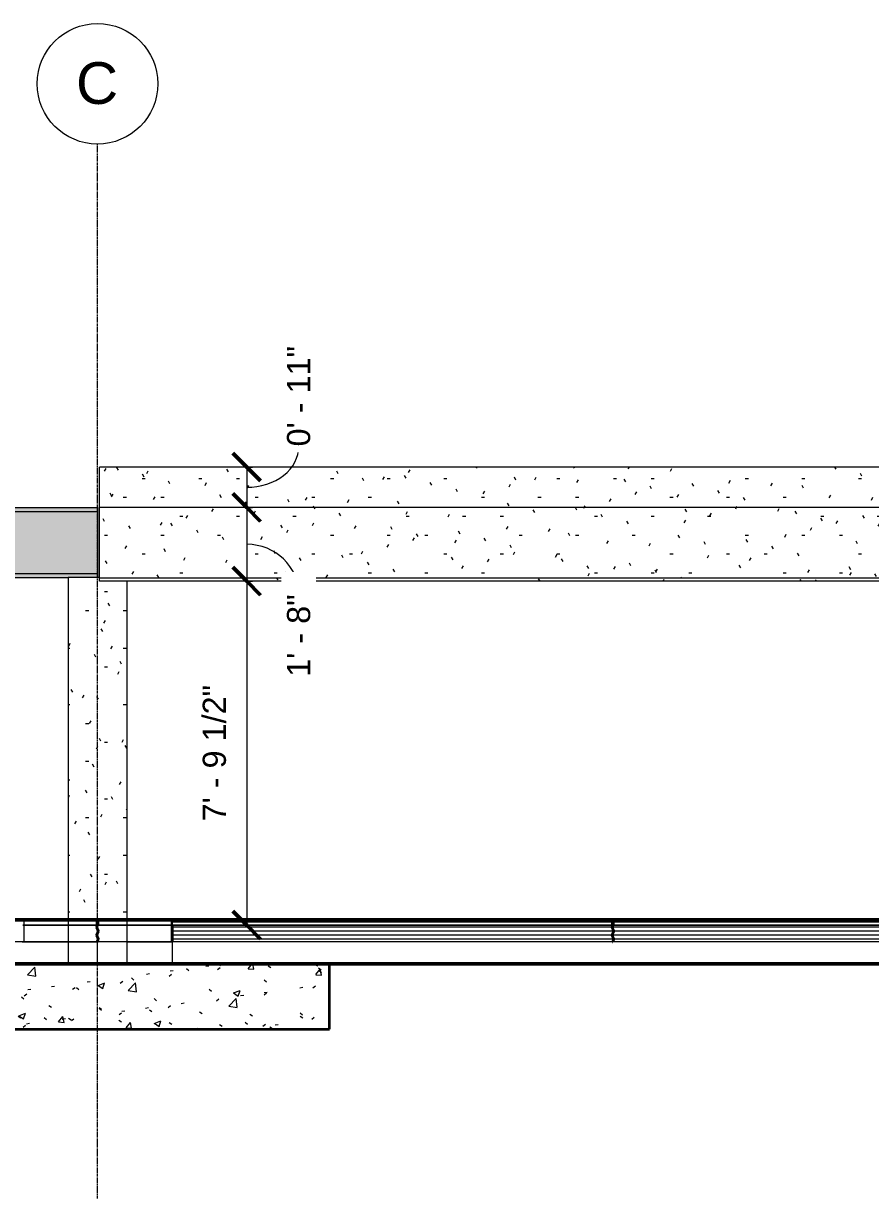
# Model space of a CAD drawing. Header units: inches. Extents: x -12094 to -4267, y -204 to 12515.
# Drawn here: x -11279.3 to -11049.2, y -203.8 to 115.5 of the extents above; entities that cross this region are included whole.
import ezdxf

# ---------------------------------------------------------------- set-up
doc = ezdxf.new("R2010")
doc.units = ezdxf.units.IN
doc.header["$MEASUREMENT"] = 0
doc.linetypes.add('Línea de rejilla', pattern=[0.875, 0.5, -0.125, 0.125, -0.125])
for name, color, linetype, lineweight in [('A-ANNO-DIMS', 211, 'Continuous', 9), ('A-ANNO-DIMS-64', 211, 'Continuous', 9), ('A-FLOR', 192, 'Continuous', 18), ('A-FLOR-MCUT', 51, 'Continuous', 18), ('A-GENM', 13, 'Continuous', 18), ('S-BEAM', 12, 'Continuous', 18), ('S-COLS', 52, 'Continuous', 18), ('S-FNDN', 32, 'Continuous', 18), ('S-GRID', 1, 'Continuous', 9), ('S-GRID-IDEN', 1, 'Continuous', 9)]:
    doc.layers.add(name, color=color, linetype=linetype, lineweight=lineweight)
doc.styles.add('Arial', font='arial.ttf', dxfattribs={"height": 11.338583})
doc.styles.add('Arial_3', font='arial.ttf', dxfattribs={"height": 6.299213})
doc.dimstyles.new('Diagonal_-_Arial_2_5_mm', dxfattribs={"dimscale": 12, "dimtxt": 6.426831, "dimasz": 0.629921, "dimexe": 0.503937, "dimexo": 0.314961, "dimgap": 0.314961, "dimtad": 1, "dimdec": 4, "dimrnd": 0.0625, "dimzin": 1, "dimdsep": 46, "dimlunit": 4, "dimtxsty": 'Arial_3', "dimblk1": 'OBLIQUE', "dimblk2": 'OBLIQUE', "dimsah": 1, "dimcen": 0.09, "dimazin": 0, "dimtfac": 1, "dimtdec": 4, "dimtix": 1, "dimtmove": 1, "dimatfit": 3, "dimfxl": 1, "dimtvp": 1, "dimtfill": 1, "dimfrac": 2, "dimtolj": 1, "dimtzin": 0, "dimarcsym": 2})
doc.dimstyles.new('Diagonal_-_Arial_2_5_mm_1', dxfattribs={"dimscale": 12, "dimtxt": 6.426831, "dimasz": 0.629921, "dimexe": 0.503937, "dimexo": 0.314961, "dimgap": 0.314961, "dimtad": 1, "dimdec": 4, "dimrnd": 0.0625, "dimzin": 1, "dimdsep": 46, "dimlunit": 4, "dimtxsty": 'Arial_3', "dimblk1": 'OBLIQUE', "dimblk2": 'OBLIQUE', "dimsah": 1, "dimcen": 0.09, "dimazin": 0, "dimtfac": 1, "dimtdec": 4, "dimtix": 1, "dimtmove": 0, "dimatfit": 3, "dimfxl": 1, "dimtvp": 1, "dimtfill": 1, "dimfrac": 2, "dimtolj": 1, "dimtzin": 0, "dimarcsym": 2})
pattern_1 = [(0, (-10868.2, 17.48), (20.48, 5.12), [0.845, -14.515, 0.845, -14.515, -81.92]), (0, (-10868.2, 17.48), (20.48, 5.12), [-30.72, 0.845, -29.875, 0.845, -14.515, -35.84]), (0, (-10868.2, 17.48), (20.48, 5.12), [-76.8, 0.845, -9.395, 0.845, -24.755]), (120, (-10860.52, 20.04), (-14.67405, 15.1762), [0.845, -14.515, 0.845, -14.515, -81.92]), (120, (-10860.52, 20.04), (-14.67405, 15.1762), [-30.72, 0.845, -29.875, 0.845, -14.515, -35.84]), (120, (-10860.52, 20.04), (-14.67405, 15.1762), [-76.8, 0.845, -9.395, 0.845, -24.755]), (240, (-10857.96, 30.28), (-5.80595, -20.2962), [0.845, -14.515, 0.845, -14.515, -81.92]), (240, (-10857.96, 30.28), (-5.80595, -20.2962), [-30.72, 0.845, -29.875, 0.845, -14.515, -35.84]), (240, (-10857.96, 30.28), (-5.80595, -20.2962), [-76.8, 0.845, -9.395, 0.845, -24.755])]

# ---------------------------------------------------------------- blocks, each defined once
blk = doc.blocks.new('Concrete-Rectangular-Column - ONE-199442-SECTION 01')
at = {"layer": 'S-COLS'}
h = blk.add_hatch(dxfattribs=at)
h.set_pattern_fill('FP_1', color=256, style=0, pattern_type=2)
h.set_pattern_definition(pattern_1)
h.paths.add_polyline_path([(-11267.19, -128), (-11251.19, -128), (-11251.19, -36), (-11258.68, -36), (-11258.68, -34.99), (-11267.19, -34.99), (-11267.19, -114.27)], flags=0)
for p, q in [((-11267.19, -34.99), (-11267.19, -128)), ((-11258.68, -34.99), (-11267.19, -34.99)), ((-11251.19, -36), (-11251.19, -128)), ((-11267.19, -128), (-11267.19, -134)), ((-11251.19, -128), (-11251.19, -134)), ((-11267.19, -134), (-11267.19, -140)), ((-11251.19, -134), (-11251.19, -140)), ((-11251.19, -140), (-11267.19, -140))]:
    blk.add_line(p, q, dxfattribs=at)
blk = doc.blocks.new('Zapata-Rectangular - 10_5x10_5x1_5-154979-SECTION 01')
at = {"layer": 'S-FNDN'}
h = blk.add_hatch(dxfattribs=at)
h.set_pattern_fill('FP_2', color=256, style=0, pattern_type=2)
h.set_pattern_definition([(50, (-10868.2, 17.48), (18.36206, -1.60683), [1.92, -21.12]), (355, (-10868.2, 17.48), (-3.55226, 19.2559), [1.536, -16.896]), (100.451, (-10866.669, 17.346), (14.8102, 17.6493), [1.632, -17.949]), (46.184, (-10868.2, 22.6), (27.3212, -4.2376), [2.88, -31.68]), (96.636, (-10865.923, 22.247), (23.9275, 24.9372), [2.448, -26.924]), (351.184, (-10868.2, 22.6), (23.9276, 24.9374), [2.304, -25.344]), (21, (-10865.64, 21.32), (15.2808, -10.30746), [1.92, -21.12]), (326, (-10865.64, 21.32), (6.22856, 18.5637), [1.536, -16.896]), (71.451, (-10864.366, 20.461), (21.50985, 8.2563), [1.632, -17.949]), (37.5, (-10868.2, 17.48), (0.311095, 8.52254), [0.845, -15.846, 0.845, -16.307, -16.96]), (37.5, (-10868.2, 17.48), (0.311095, 8.52254), [-33.843, 0.845, -16.115]), (7.5, (-10868.2, 17.48), (6.73464, 10.09743), [0.845, -8.934, 0.845, -15.462, -6.464]), (7.5, (-10868.2, 17.48), (6.73464, 10.09743), [-26.086, 0.845, -5.619]), (327.5, (-10873.908, 17.48), (13.66611, -0.57719), [0.845, -5.555, 0.845, -19.123, -26.496]), (327.5, (-10873.908, 17.48), (13.66611, -0.57719), [-26.368, 0.845, -25.651]), (317.5, (-10876.468, 17.48), (14.92985, 2.56286), [0.845, -7.475, 0.845, -12.416, -18.816]), (317.5, (-10876.468, 17.48), (14.92985, 2.56286), [-21.581, 0.845, -17.971])])
h.paths.add_polyline_path([(-11214.23, -157.72), (-11196.2, -157.72), (-11196.2, -140), (-11322.18, -140), (-11322.18, -157.72), (-11232.61, -157.72)], flags=0)
at = {"layer": 'S-FNDN', "lineweight": 35}
for p, q in [((-11196.2, -140), (-11322.18, -140)), ((-11322.18, -140), (-11322.18, -157.72)), ((-11196.2, -157.72), (-11196.2, -140)), ((-11322.18, -157.72), (-11196.2, -157.72))]:
    blk.add_line(p, q, dxfattribs=at)
blk = doc.blocks.new('W-Ala ancha - W460X177-219962-SECTION 01')
at = {"layer": 'S-BEAM'}
for points in [[(-11535.19, -17.06), (-11259.2, -17.06), (-11259.2, -16), (-11535.19, -16)], [(-11259.2, -17.94), (-11259.2, -17.06), (-11535.19, -17.06), (-11535.19, -17.94), (-11361.24, -17.94)], [(-11508.24, -33.08), (-11259.2, -33.08), (-11259.2, -17.94), (-11535.19, -17.94), (-11535.19, -33.08)], [(-11535.19, -33.96), (-11259.2, -33.96), (-11259.2, -33.08), (-11535.19, -33.08), (-11535.19, -33.93)], [(-11361.24, -35.02), (-11259.2, -34.99), (-11259.2, -33.96), (-11535.19, -33.96), (-11535.19, -35.02), (-11508.24, -35.02)]]:
    blk.add_hatch(color=256, dxfattribs=at).paths.add_polyline_path(points, flags=0)
for p, q in [((-11535.19, -16), (-11259.2, -16)), ((-11535.19, -17.06), (-11259.2, -17.06)), ((-11259.2, -16), (-11259.2, -17.06)), ((-11259.2, -17.06), (-11259.2, -17.94)), ((-11259.2, -17.94), (-11259.2, -33.08)), ((-11535.19, -33.96), (-11259.2, -33.96)), ((-11535.19, -35.02), (-11267.19, -35.02)), ((-11259.2, -33.08), (-11259.2, -33.96)), ((-11259.2, -33.96), (-11259.2, -34.99))]:
    blk.add_line(p, q, dxfattribs=at)
blk = doc.blocks.new('Inverted Tee Beam - 24IT32-217907-SECTION 01')
at = {"layer": 'S-BEAM'}
h = blk.add_hatch(dxfattribs=at)
h.set_pattern_fill('FP_1', color=256, style=0, pattern_type=2)
h.set_pattern_definition(pattern_1)
h.paths.add_polyline_path([(-11067.22, -16), (-10848.17, -16), (-10848.17, -5), (-11258.68, -5), (-11258.68, -16), (-11214.23, -16)], flags=0)
h = blk.add_hatch(dxfattribs=at)
h.set_pattern_fill('FP_1', color=256, style=0, pattern_type=2)
h.set_pattern_definition(pattern_1)
h.paths.add_polyline_path([(-10920.21, -35.21), (-10848.17, -35.21), (-10848.17, -16), (-11258.68, -16), (-11258.68, -35.21), (-11067.22, -35.21)], flags=0)
h = blk.add_hatch(dxfattribs=at)
h.set_pattern_fill('FP_6', color=256, style=0, pattern_type=2)
h.set_pattern_definition([(0, (-10868.2, 4.937), (20.48, 3.62), [0.845, -14.515, 0.845, -14.515, -81.92]), (0, (-10868.2, 4.937), (20.48, 3.62), [-30.72, 0.845, -29.875, 0.845, -14.515, -35.84]), (0, (-10868.2, 4.937), (20.48, 3.62), [-76.8, 0.845, -9.395, 0.845, -24.755]), (129.232, (-10860.52, 6.748), (-14.67376, 10.73134), [0.668, -11.475, 0.668, -11.475, -64.763]), (129.232, (-10860.52, 6.748), (-14.67376, 10.73134), [-24.286, 0.668, -23.618, 0.668, -11.475, -28.334]), (129.232, (-10860.52, 6.748), (-14.67376, 10.73134), [-60.716, 0.668, -7.428, 0.668, -19.571]), (230.768, (-10857.96, 13.988), (-5.806627, -14.351475), [0.668, -11.475, 0.668, -11.475, -64.763]), (230.768, (-10857.96, 13.988), (-5.806627, -14.351475), [-24.286, 0.668, -23.618, 0.668, -11.475, -28.334]), (230.768, (-10857.96, 13.988), (-5.806627, -14.351475), [-60.716, 0.668, -7.428, 0.668, -19.571])])
h.paths.add_polyline_path([(-10848.17, -36), (-10848.17, -35.21), (-11258.68, -35.21), (-11258.68, -36), (-10920.21, -36)], flags=0)
for p, q in [((-11258.68, -16), (-11258.68, -5)), ((-10848.17, -5), (-11258.68, -5)), ((-10848.17, -5), (-10848.17, -16)), ((-11258.68, -35.21), (-11258.68, -16)), ((-10848.17, -16), (-11258.68, -16)), ((-10848.17, -16), (-10848.17, -35.21)), ((-11258.68, -36), (-11258.68, -35.21)), ((-10848.17, -35.21), (-11258.68, -35.21)), ((-10848.17, -36), (-11258.68, -36)), ((-10848.17, -35.21), (-10848.17, -36))]:
    blk.add_line(p, q, dxfattribs=at)
blk = doc.blocks.new('Rejilla - Extremo inicial de rejilla - Círculo-11506-SECTION 01')
at = {"layer": 'S-GRID-IDEN'}
blk.add_circle((-11847.19, 99.15), 16.38, dxfattribs=at)
blk = doc.blocks.new('DIMBLOCK7-SECTION 01')
at = {"layer": 'A-ANNO-DIMS-64', "lineweight": 50}
for p, q in [((-11218.65, -5), (-11222.43, -1.22)), ((-11218.65, -5), (-11214.87, -8.78)), ((-11218.65, -16), (-11222.43, -12.22)), ((-11218.65, -16), (-11214.87, -19.78))]:
    blk.add_line(p, q, dxfattribs=at)
at = {"layer": 'A-ANNO-DIMS-64'}
for p, q in [((-11217.09, -5), (-11224.7, -5)), ((-11218.65, -5), (-11218.65, -16)), ((-11218.65, -5), (-11217.09, -5)), ((-11217.09, -16), (-11224.7, -16)), ((-11218.65, -16), (-11217.09, -16))]:
    blk.add_line(p, q, dxfattribs=at)
blk.add_ellipse((-11218.65, 0.6), major_axis=(-14.17, 0), ratio=0.783561, start_param=1.570796, end_param=3.141593, dxfattribs=at)
at = {"layer": 'A-ANNO-DIMS-64', "color": 0, "insert": (-11207.72, 0.6), "char_height": 6.299, "width": 32.7472, "attachment_point": 1, "rotation": 90, "line_spacing_factor": 0.941778, "style": 'Arial_3', "bg_fill": 3, "box_fill_scale": 1.25, "bg_fill_color": 256, "bg_fill_true_color": 13158600, "bg_fill_transparency": 0}
blk.add_mtext('0\' - 11"', dxfattribs=at)
blk = doc.blocks.new('_Oblique')
at = {"color": 0, "linetype": 'ByBlock', "lineweight": -2}
blk.add_line((-0.5, -0.5), (0.5, 0.5), dxfattribs=at)
blk = doc.blocks.new('DIMBLOCK8-SECTION 01')
at = {"layer": 'A-ANNO-DIMS-64', "lineweight": 50}
for p, q in [((-11218.65, -16), (-11222.43, -12.22)), ((-11218.65, -16), (-11214.87, -19.78)), ((-11218.65, -36), (-11222.43, -32.22)), ((-11218.65, -36), (-11214.87, -39.78))]:
    blk.add_line(p, q, dxfattribs=at)
at = {"layer": 'A-ANNO-DIMS-64'}
for p, q in [((-11217.09, -16), (-11224.7, -16)), ((-11218.65, -16), (-11218.65, -36)), ((-11218.65, -16), (-11217.09, -16)), ((-11217.09, -36), (-11224.7, -36)), ((-11218.65, -36), (-11217.09, -36))]:
    blk.add_line(p, q, dxfattribs=at)
blk.add_ellipse((-11218.65, -39.56), major_axis=(14.17, 0), ratio=0.95705, start_param=0, end_param=1.570796, dxfattribs=at)
at = {"layer": 'A-ANNO-DIMS-64', "color": 0, "insert": (-11207.72, -62), "char_height": 6.299, "width": 26.9334, "attachment_point": 1, "rotation": 90, "line_spacing_factor": 0.941778, "style": 'Arial_3', "bg_fill": 3, "box_fill_scale": 1.25, "bg_fill_color": 256, "bg_fill_true_color": 13158600, "bg_fill_transparency": 0}
blk.add_mtext('1\' - 8"', dxfattribs=at)
blk = doc.blocks.new('DIMBLOCK9-SECTION 01')
at = {"layer": 'A-ANNO-DIMS-64', "lineweight": 50}
for p, q in [((-11218.65, -36), (-11222.43, -32.22)), ((-11218.65, -36), (-11214.87, -39.78)), ((-11218.65, -129.5), (-11222.43, -125.72)), ((-11218.65, -129.5), (-11214.87, -133.28))]:
    blk.add_line(p, q, dxfattribs=at)
at = {"layer": 'A-ANNO-DIMS-64'}
for p, q in [((-11217.09, -36), (-11224.7, -36)), ((-11218.65, -36), (-11218.65, -129.5)), ((-11218.65, -36), (-11217.09, -36)), ((-11217.09, -129.5), (-11224.7, -129.5)), ((-11218.65, -129.5), (-11217.09, -129.5))]:
    blk.add_line(p, q, dxfattribs=at)
at = {"layer": 'A-ANNO-DIMS-64', "color": 0, "insert": (-11230.61, -101.29), "char_height": 6.2992, "width": 44.4934, "attachment_point": 1, "rotation": 90, "line_spacing_factor": 0.941778, "style": 'Arial_3', "bg_fill": 3, "box_fill_scale": 1.25, "bg_fill_color": 256, "bg_fill_true_color": 13158600, "bg_fill_transparency": 0}
blk.add_mtext('7\' - 9 1/2"', dxfattribs=at)

msp = doc.modelspace()

# ---------------------------------------------------------------- hatches: boundary and pattern name
at = {"layer": 'A-GENM', "transparency": 33554432}
for points in [[(-11259.1894, -129.5), (-11259.07804, -129.5), (-11259.07804, -128), (-11259.1894, -128), (-11259.1894, -129.04045)], [(-11259.1894, -134), (-11259.07804, -133.99932), (-11259.07804, -129.5), (-11259.1894, -129.5), (-11259.1894, -133.87493)]]:
    msp.add_hatch(color=256, dxfattribs=at).paths.add_polyline_path(points, flags=0)

# ---------------------------------------------------------------- linework, layer by layer
at = {"layer": 'A-FLOR', "lineweight": 50}
for p, q in [((-10167.38625, -128), (-11426.9894, -128)), ((-11426.9894, -140), (-9901.1894, -140))]:
    msp.add_line(p, q, dxfattribs=at)
at = {"layer": 'A-FLOR'}
for p, q in [((-11259.1894, -128.27077), (-11259.1894, -128)), ((-11259.1894, -128.54153), (-11259.1894, -128.27115)), ((-11259.1894, -140), (-11259.1894, -128.5809)), ((-11238.94676, -128.00193), (-11238.94676, -129.5)), ((-11238.94676, -129.51021), (-11238.94676, -131.10555)), ((-11238.94676, -131.10566), (-11238.94676, -131.53811)), ((-11238.94676, -131.54975), (-11238.94676, -131.73404)), ((-11238.94676, -131.74366), (-11238.94676, -132.80246)), ((-11238.94676, -132.81411), (-11238.94676, -133.24643)), ((-11238.94676, -133.24655), (-11238.94676, -133.39732)), ((-11238.94676, -133.40806), (-11238.94676, -133.68861)), ((-11238.94676, -133.69064), (-11238.94676, -133.87493)), ((-11238.94676, -133.87629), (-11238.94676, -140))]:
    msp.add_line(p, q, dxfattribs=at)
at = {"layer": 'A-FLOR-MCUT'}
msp.add_line((-10167.37804, -134), (-11426.9894, -134), dxfattribs=at)
at = {"layer": 'A-GENM'}
for p, q in [((-11259.34688, -129.5), (-11279.49727, -129.5)), ((-11259.34688, -129.5), (-11279.49727, -129.5)), ((-11279.4579, -128), (-11259.38625, -128)), ((-11267.1894, -128), (-11279.43204, -128)), ((-11279.43204, -129.5), (-11267.1894, -129.5)), ((-11279.43204, -129.5), (-11267.1894, -129.5)), ((-11279.20933, -128), (-11267.1894, -128)), ((-11259.38625, -128), (-11279.20933, -128)), ((-11279.20933, -128.01854), (-11279.20933, -129.5)), ((-11279.20933, -129.5), (-11267.1894, -129.5)), ((-11279.20933, -129.5), (-11279.20933, -134)), ((-11267.1894, -129.5), (-11279.20933, -129.5)), ((-11259.34688, -129.5), (-11279.20933, -129.5)), ((-11279.20933, -129.5), (-11259.34688, -129.5)), ((-11259.23284, -129.5), (-11259.48241, -130.03522)), ((-11259.48241, -130.03522), (-11259.1894, -130.6636)), ((-11259.39553, -130.03522), (-11259.1894, -129.59316)), ((-11259.1894, -130.47728), (-11259.39553, -130.03522)), ((-11259.30075, -128), (-11259.38625, -128)), ((-11259.38625, -128), (-11259.38625, -128.54153)), ((-11259.38625, -128.54153), (-11259.34688, -128.5809)), ((-11259.34688, -128.5809), (-11259.34688, -129.5)), ((-11259.30075, -129.5), (-11259.34688, -129.5)), ((-11259.30075, -129.5), (-11259.34688, -129.5)), ((-11259.34688, -129.5), (-11259.30075, -129.5)), ((-11259.1894, -128), (-11259.30075, -128)), ((-11259.23284, -129.5), (-11259.30075, -129.5)), ((-11259.30075, -129.5), (-11259.23284, -129.5)), ((-11259.23284, -129.5), (-11259.30075, -129.5)), ((-11259.1894, -129.5), (-11259.23284, -129.5)), ((-11259.23284, -129.5), (-11259.1894, -129.5)), ((-11259.1894, -129.5), (-11259.23284, -129.5)), ((-11259.1894, -129.5), (-11259.23284, -129.5)), ((-11259.1894, -128.27077), (-11259.1894, -128)), ((-11259.07804, -128), (-11259.1894, -128)), ((-11259.1894, -128.54153), (-11259.1894, -128.27115)), ((-11259.1894, -129.5), (-11259.1894, -128.5809)), ((-11259.1894, -129.5), (-11259.14596, -129.5)), ((-11259.1894, -129.59316), (-11259.1894, -129.5)), ((-11259.1894, -129.59316), (-11259.1894, -129.5)), ((-11259.1894, -129.5), (-11259.14596, -129.5)), ((-11259.14596, -129.5), (-11259.1894, -129.5)), ((-11259.14596, -129.5), (-11259.1894, -129.5)), ((-11259.1894, -129.5), (-11259.1894, -129.59316)), ((-11259.1894, -129.59316), (-11259.14596, -129.5)), ((-11259.1894, -130.47728), (-11259.1894, -129.59316)), ((-11259.1894, -130.47728), (-11259.1894, -129.59316)), ((-11259.1894, -130.6636), (-11259.1894, -130.47728)), ((-11259.1894, -130.6636), (-11259.1894, -130.47728)), ((-11259.1894, -130.47728), (-11259.1894, -130.6636)), ((-11258.89638, -131.10566), (-11259.1894, -130.47728)), ((-11259.1894, -131.54773), (-11259.1894, -130.6636)), ((-11259.1894, -131.54773), (-11259.1894, -130.6636)), ((-11259.1894, -130.6636), (-11258.98326, -131.10566)), ((-11259.14596, -129.5), (-11259.07804, -129.5)), ((-11259.14596, -129.5), (-11259.07804, -129.5)), ((-11259.03192, -129.5), (-11259.14596, -129.5)), ((-11258.99255, -128), (-11259.07804, -128)), ((-11259.07804, -129.5), (-11259.03192, -129.5)), ((-11259.07804, -129.5), (-11259.03192, -129.5)), ((-11259.03192, -128.5809), (-11258.99255, -128.54153)), ((-11259.03192, -129.5), (-11259.03192, -128.5809)), ((-11259.03192, -129.5), (-11238.88152, -129.5)), ((-11259.03192, -129.5), (-11239.16947, -129.5)), ((-11259.03192, -129.5), (-11239.16947, -129.5)), ((-11238.88152, -129.5), (-11259.03192, -129.5)), ((-11258.99255, -128), (-11238.9209, -128)), ((-11239.16947, -128), (-11258.99255, -128)), ((-11258.99255, -128.54153), (-11258.99255, -128)), ((-11238.94676, -128), (-11251.1894, -128)), ((-11251.1894, -128), (-11239.16947, -128)), ((-11238.94676, -129.5), (-11251.1894, -129.5)), ((-11239.16947, -129.5), (-11251.1894, -129.5)), ((-11239.16947, -129.5), (-11251.1894, -129.5)), ((-11251.1894, -129.5), (-11238.94676, -129.5)), ((-11239.16947, -128.01854), (-11239.16947, -129.5)), ((-11239.16947, -129.5229), (-11239.16947, -131.52848)), ((-11239.01706, -130.03522), (-11238.94676, -129.88445)), ((-11238.94676, -130.18599), (-11239.01706, -130.03522)), ((-11238.94676, -130.03522), (-11239.01706, -130.03522)), ((-11238.72404, -130.47728), (-11239.01706, -131.10566)), ((-11238.88152, -129.5), (-11238.94676, -129.5)), ((-11238.94676, -129.5), (-11238.88152, -129.5)), ((-11238.94676, -129.88445), (-11238.8354, -129.64564)), ((-11238.8354, -130.4248), (-11238.94676, -130.18599)), ((-11238.8354, -129.83196), (-11238.93018, -130.03522)), ((-11238.8354, -130.03522), (-11238.93018, -130.03522)), ((-11238.93018, -130.03522), (-11238.8354, -130.23848)), ((-11238.8354, -130.03522), (-11238.93018, -130.03522)), ((-11238.93012, -131.10552), (-11238.72404, -130.6636)), ((-11238.9209, -128), (-11238.9209, -128.54153)), ((-11119.38465, -128), (-11238.9209, -128)), ((-11238.9209, -128.54153), (-11238.9209, -128)), ((-11238.9209, -128), (-11238.8354, -128)), ((-11238.9209, -128.54153), (-11238.88152, -128.5809)), ((-11238.9209, -128.54153), (-11119.38465, -128.54153)), ((-11238.90668, -128.54153), (-11238.8354, -128.54153)), ((-11238.88152, -128.5809), (-11238.88152, -129.5)), ((-11238.88152, -128.5809), (-11119.34528, -128.5809)), ((-11238.8354, -128.5809), (-11238.88152, -128.5809)), ((-11238.88152, -129.5), (-11238.88152, -128.5809)), ((-11238.88152, -129.5), (-11238.8354, -129.5)), ((-11238.76748, -129.5), (-11238.88152, -129.5)), ((-11238.8354, -129.5), (-11238.88152, -129.5)), ((-11238.88152, -129.5), (-11119.34528, -129.5)), ((-11238.8354, -128), (-11238.72404, -128)), ((-11238.8354, -128.54153), (-11238.72404, -128.54153)), ((-11238.72404, -128.5809), (-11238.8354, -128.5809)), ((-11238.8354, -129.5), (-11238.76748, -129.5)), ((-11238.76748, -129.5), (-11238.8354, -129.5)), ((-11238.8354, -129.64564), (-11238.76748, -129.5)), ((-11238.76104, -129.6725), (-11238.8354, -129.83196)), ((-11238.7475, -130.03522), (-11238.8354, -130.03522)), ((-11238.7475, -130.03522), (-11238.8354, -130.03522)), ((-11238.8354, -130.23848), (-11238.73161, -130.46107)), ((-11238.76748, -130.57044), (-11238.8354, -130.4248)), ((-11238.76748, -129.5), (-11238.72404, -129.5)), ((-11238.72404, -129.5), (-11238.76748, -129.5)), ((-11238.72404, -129.5), (-11238.76748, -129.5)), ((-11238.76748, -129.5), (-11238.72404, -129.5)), ((-11238.76748, -129.5), (-11238.72404, -129.59316)), ((-11238.76748, -129.5), (-11238.72404, -129.5)), ((-11238.72404, -129.5), (-11238.76748, -129.5)), ((-11119.34528, -129.5), (-11238.76748, -129.5)), ((-11238.72404, -130.6636), (-11238.76748, -130.57044)), ((-11238.72404, -129.59316), (-11238.75992, -129.6701)), ((-11238.72404, -128), (-11119.38465, -128)), ((-11238.72404, -128.54153), (-11119.38465, -128.54153)), ((-11119.34528, -128.5809), (-11238.72404, -128.5809)), ((-11238.72404, -129.5), (-11238.72404, -129.59316)), ((-11119.34528, -129.5), (-11238.72404, -129.5)), ((-11238.72404, -129.5), (-11119.34528, -129.5)), ((-11238.72404, -129.59316), (-11238.72404, -129.5)), ((-11238.72404, -129.59316), (-11238.72404, -130.47728)), ((-11119.48081, -130.03522), (-11238.72404, -130.03522)), ((-11119.48081, -130.03522), (-11238.72404, -130.03522)), ((-11238.72404, -130.47728), (-11238.72404, -130.6636)), ((-11238.72404, -130.6636), (-11238.72404, -130.47728)), ((-11238.72404, -130.6636), (-11238.72404, -131.10518)), ((-11119.39393, -130.03522), (-11119.48081, -130.03522)), ((-11119.39393, -130.03522), (-11119.48081, -130.03522)), ((-10979.48161, -130.03522), (-11119.39393, -130.03522)), ((-10979.48161, -130.03522), (-11119.39393, -130.03522)), ((-11118.99095, -128), (-11119.38465, -128)), ((-11119.38465, -128), (-11118.99095, -128)), ((-11119.38465, -128.54153), (-11118.99095, -128.54153)), ((-11119.38465, -128.54153), (-11118.99095, -128.54153)), ((-11119.34528, -128.5809), (-11119.03032, -128.5809)), ((-11119.03032, -128.5809), (-11119.34528, -128.5809)), ((-11119.23124, -129.5), (-11119.34528, -129.5)), ((-11119.34528, -129.5), (-11119.23124, -129.5)), ((-11119.34528, -129.5), (-11119.23124, -129.5)), ((-11119.23124, -129.5), (-11119.34528, -129.5)), ((-11119.14436, -129.5), (-11119.23124, -129.5)), ((-11119.23124, -129.5), (-11119.14436, -129.5)), ((-11119.23124, -129.5), (-11119.14436, -129.5)), ((-11119.14436, -129.5), (-11119.23124, -129.5)), ((-11119.03032, -129.5), (-11119.14436, -129.5)), ((-11119.14436, -129.5), (-11119.03032, -129.5)), ((-11119.14436, -129.5), (-11119.03032, -129.5)), ((-11119.03032, -129.5), (-11119.14436, -129.5)), ((-11119.03032, -128.5809), (-10979.34608, -128.5809)), ((-10979.34608, -128.5809), (-11119.03032, -128.5809)), ((-10979.34608, -129.5), (-11119.03032, -129.5)), ((-11119.03032, -129.5), (-10979.34608, -129.5)), ((-11119.03032, -129.5), (-10979.34608, -129.5)), ((-10979.34608, -129.5), (-11119.03032, -129.5)), ((-10979.38545, -128), (-11118.99095, -128)), ((-11118.99095, -128), (-10979.38545, -128)), ((-11118.99095, -128.54153), (-10979.38545, -128.54153)), ((-11118.99095, -128.54153), (-10979.38545, -128.54153)), ((-11279.65475, -134), (-11259.3346, -134)), ((-11267.1894, -134), (-11279.43204, -134)), ((-11267.1894, -134), (-11279.20933, -134)), ((-11279.20933, -134), (-11259.3346, -134)), ((-11259.1894, -131.54773), (-11259.48241, -132.17611)), ((-11259.48241, -132.17611), (-11259.1894, -132.80448)), ((-11259.39553, -132.17611), (-11259.1894, -131.73404)), ((-11259.1894, -132.61817), (-11259.39553, -132.17611)), ((-11259.1894, -133.68861), (-11259.3346, -134)), ((-11259.3346, -134), (-11259.30075, -134)), ((-11259.3346, -134), (-11259.30075, -134)), ((-11259.3346, -134), (-11259.30075, -134)), ((-11259.30075, -134), (-11259.24772, -134)), ((-11259.30075, -134), (-11259.24772, -134)), ((-11259.30075, -134), (-11259.24772, -134)), ((-11259.24772, -134), (-11259.1894, -133.87493)), ((-11259.24772, -134), (-11259.1894, -134)), ((-11259.24772, -134), (-11259.1894, -134)), ((-11258.98326, -131.10566), (-11259.1894, -131.54773)), ((-11259.1894, -131.73404), (-11258.89638, -131.10566)), ((-11259.1894, -131.73404), (-11259.1894, -131.54773)), ((-11259.1894, -131.73404), (-11259.1894, -131.54773)), ((-11259.1894, -131.54773), (-11259.1894, -131.73404)), ((-11259.1894, -132.61817), (-11259.1894, -131.73404)), ((-11259.1894, -132.61817), (-11259.1894, -131.73404)), ((-11259.1894, -132.80448), (-11259.1894, -132.61817)), ((-11259.1894, -132.80448), (-11259.1894, -132.61817)), ((-11259.1894, -132.80448), (-11259.1894, -132.61817)), ((-11258.89638, -133.24655), (-11259.1894, -132.61817)), ((-11259.1894, -133.68861), (-11259.1894, -132.80448)), ((-11259.1894, -133.68861), (-11259.1894, -132.80448)), ((-11259.1894, -132.80448), (-11258.98326, -133.24655)), ((-11258.98326, -133.24655), (-11259.1894, -133.68861)), ((-11259.1894, -133.87493), (-11258.89638, -133.24655)), ((-11259.1894, -133.87493), (-11259.1894, -133.68861)), ((-11259.1894, -133.87493), (-11259.1894, -133.68861)), ((-11259.1894, -133.87493), (-11259.1894, -133.68861)), ((-11259.1894, -134), (-11259.1894, -133.87493)), ((-11259.1894, -134), (-11259.1894, -133.87493)), ((-11259.07804, -134), (-11259.1894, -134)), ((-11238.72404, -134), (-11259.1894, -134)), ((-11239.16947, -134), (-11259.07804, -134)), ((-11251.1894, -134), (-11239.16947, -134)), ((-11251.1894, -134), (-11238.94676, -134)), ((-11239.16947, -131.55178), (-11239.16947, -131.73404)), ((-11239.16947, -131.75328), (-11239.16947, -132.80043)), ((-11239.16947, -132.82373), (-11239.16947, -133.68861)), ((-11239.16947, -133.69267), (-11239.16947, -133.87493)), ((-11239.16947, -133.87765), (-11239.16947, -134)), ((-11239.01706, -131.10566), (-11238.72404, -131.73404)), ((-11118.98166, -131.10566), (-11239.01706, -131.10566)), ((-11239.01706, -132.17611), (-11238.94676, -132.02533)), ((-11238.94676, -132.32688), (-11239.01706, -132.17611)), ((-11238.94676, -132.17611), (-11239.01706, -132.17611)), ((-11238.72404, -132.61817), (-11239.01706, -133.24655)), ((-11239.01706, -133.24655), (-11238.72404, -133.87493)), ((-11118.98166, -133.24655), (-11239.01706, -133.24655)), ((-11238.94676, -132.02533), (-11238.8354, -131.78653)), ((-11238.8354, -132.56568), (-11238.94676, -132.32688)), ((-11238.94676, -134), (-11238.86925, -134)), ((-11238.72404, -131.54773), (-11238.93018, -131.10566)), ((-11118.98166, -131.10566), (-11238.93018, -131.10566)), ((-11238.8354, -131.97284), (-11238.93018, -132.17611)), ((-11238.8354, -132.17611), (-11238.93018, -132.17611)), ((-11238.93018, -132.17611), (-11238.8354, -132.37937)), ((-11238.8354, -132.17611), (-11238.93018, -132.17611)), ((-11238.72404, -133.68861), (-11238.93018, -133.24655)), ((-11118.98166, -133.24655), (-11238.93018, -133.24655)), ((-11238.93012, -133.2464), (-11238.72404, -132.80448)), ((-11238.86925, -134), (-11238.8354, -133.92741)), ((-11238.86925, -134), (-11238.8354, -134)), ((-11238.8354, -134), (-11238.86925, -134)), ((-11238.8354, -134), (-11238.86925, -134)), ((-11238.72404, -131.73404), (-11238.8354, -131.97284)), ((-11238.8354, -131.78653), (-11238.81271, -131.73787)), ((-11238.72404, -132.17611), (-11238.8354, -132.17611)), ((-11238.72404, -132.17611), (-11238.8354, -132.17611)), ((-11238.8354, -132.37937), (-11238.72404, -132.61817)), ((-11238.76748, -132.71133), (-11238.8354, -132.56568)), ((-11238.8354, -133.92741), (-11238.81117, -133.87546)), ((-11238.78237, -134), (-11238.8354, -134)), ((-11238.78237, -134), (-11238.8354, -134)), ((-11238.72404, -134), (-11238.8354, -134)), ((-11238.81092, -131.73404), (-11238.76748, -131.64088)), ((-11238.81092, -133.87493), (-11238.76748, -133.78177)), ((-11238.72404, -133.87493), (-11238.78237, -134)), ((-11238.72404, -134), (-11238.78237, -134)), ((-11238.72404, -134), (-11238.78237, -134)), ((-11238.76748, -131.64088), (-11238.72404, -131.54773)), ((-11238.72404, -132.80448), (-11238.76748, -132.71133)), ((-11238.76748, -133.78177), (-11238.72404, -133.68861)), ((-11238.72404, -131.10566), (-11238.72404, -131.54773)), ((-11238.72404, -131.54773), (-11238.72404, -131.73404)), ((-11238.72404, -131.73404), (-11238.72404, -131.54773)), ((-11238.72404, -131.73404), (-11238.72404, -132.61817)), ((-11119.48081, -132.17611), (-11238.72404, -132.17611)), ((-11119.48081, -132.17611), (-11238.72404, -132.17611)), ((-11238.72404, -132.61817), (-11238.72404, -132.80448)), ((-11238.72404, -132.80448), (-11238.72404, -132.61817)), ((-11238.72404, -132.80448), (-11238.72404, -133.24606)), ((-11238.72404, -133.24655), (-11238.72404, -133.68861)), ((-11238.72404, -133.68861), (-11238.72404, -133.87493)), ((-11238.72404, -133.68861), (-11238.72404, -133.87493)), ((-11238.72404, -133.87493), (-11238.72404, -134)), ((-11119.333, -134), (-11238.72404, -134)), ((-11119.333, -134), (-11238.72404, -134)), ((-11119.39393, -132.17611), (-11119.48081, -132.17611)), ((-11119.39393, -132.17611), (-11119.48081, -132.17611)), ((-10979.48161, -132.17611), (-11119.39393, -132.17611)), ((-10979.48161, -132.17611), (-11119.39393, -132.17611)), ((-11119.24612, -134), (-11119.333, -134)), ((-11119.24612, -134), (-11119.333, -134)), ((-10979.3338, -134), (-11119.24612, -134)), ((-10979.3338, -134), (-11119.24612, -134)), ((-11118.89478, -131.10566), (-11118.98166, -131.10566)), ((-11118.89478, -131.10566), (-11118.98166, -131.10566)), ((-11118.89478, -133.24655), (-11118.98166, -133.24655)), ((-11118.89478, -133.24655), (-11118.98166, -133.24655)), ((-10978.98246, -131.10566), (-11118.89478, -131.10566)), ((-10978.98246, -131.10566), (-11118.89478, -131.10566)), ((-10978.98246, -133.24655), (-11118.89478, -133.24655)), ((-10978.98246, -133.24655), (-11118.89478, -133.24655))]:
    msp.add_line(p, q, dxfattribs=at)
at = {"layer": 'A-GENM', "lineweight": 35}
for p, q in [((-11259.23284, -129.5), (-11259.48241, -130.03522)), ((-11259.48241, -130.03522), (-11258.98326, -131.10566)), ((-11259.39553, -130.03522), (-11259.14596, -129.5)), ((-11258.89638, -131.10566), (-11259.39553, -130.03522)), ((-11258.99255, -128), (-11259.38625, -128)), ((-11259.38625, -128), (-11259.38625, -128.54153)), ((-11259.38625, -128.54153), (-11259.34688, -128.5809)), ((-11259.34688, -128.5809), (-11259.34688, -129.5)), ((-11259.34688, -129.5), (-11259.03192, -129.5)), ((-11259.14596, -129.5), (-11259.23284, -129.5)), ((-11259.03192, -128.5809), (-11258.99255, -128.54153)), ((-11259.03192, -129.5), (-11259.03192, -128.5809)), ((-11258.99255, -128.54153), (-11258.99255, -128)), ((-11119.23124, -129.5), (-11119.48081, -130.03522)), ((-11119.48081, -130.03522), (-11118.98166, -131.10566)), ((-11119.39393, -130.03522), (-11119.14436, -129.5)), ((-11118.89478, -131.10566), (-11119.39393, -130.03522)), ((-11118.99095, -128), (-11119.38465, -128)), ((-11119.38465, -128), (-11119.38465, -128.54153)), ((-11119.38465, -128.54153), (-11119.34528, -128.5809)), ((-11119.34528, -128.5809), (-11119.34528, -129.5)), ((-11119.34528, -129.5), (-11119.03032, -129.5)), ((-11119.14436, -129.5), (-11119.23124, -129.5)), ((-11119.03032, -128.5809), (-11118.99095, -128.54153)), ((-11119.03032, -129.5), (-11119.03032, -128.5809)), ((-11118.99095, -128.54153), (-11118.99095, -128)), ((-11258.98326, -131.10566), (-11259.48241, -132.17611)), ((-11259.48241, -132.17611), (-11258.98326, -133.24655)), ((-11259.39553, -132.17611), (-11258.89638, -131.10566)), ((-11258.89638, -133.24655), (-11259.39553, -132.17611)), ((-11258.98326, -133.24655), (-11259.3346, -134)), ((-11259.3346, -134), (-11259.24772, -134)), ((-11259.24772, -134), (-11258.89638, -133.24655)), ((-11118.98166, -131.10566), (-11119.48081, -132.17611)), ((-11119.48081, -132.17611), (-11118.98166, -133.24655)), ((-11119.39393, -132.17611), (-11118.89478, -131.10566)), ((-11118.89478, -133.24655), (-11119.39393, -132.17611)), ((-11118.98166, -133.24655), (-11119.333, -134)), ((-11119.333, -134), (-11119.24612, -134)), ((-11119.24612, -134), (-11118.89478, -133.24655))]:
    msp.add_line(p, q, dxfattribs=at)
at = {"layer": 'S-GRID', "linetype": 'Línea de rejilla'}
msp.add_line((-11259.1894, -203.76101), (-11259.1894, 82.7752), dxfattribs=at)

# ---------------------------------------------------------------- block references
at = {"layer": 'S-BEAM'}
for name in ['Inverted Tee Beam - 24IT32-217907-SECTION 01', 'W-Ala ancha - W460X177-219962-SECTION 01']:
    msp.add_blockref(name, (0, 0), dxfattribs=at)
at = {"layer": 'S-COLS'}
msp.add_blockref('Concrete-Rectangular-Column - ONE-199442-SECTION 01', (0, 0), dxfattribs=at)
at = {"layer": 'S-FNDN'}
msp.add_blockref('Zapata-Rectangular - 10_5x10_5x1_5-154979-SECTION 01', (0, 0), dxfattribs=at)
at = {"layer": 'S-GRID-IDEN'}
msp.add_blockref('Rejilla - Extremo inicial de rejilla - Círculo-11506-SECTION 01', (588, 0), dxfattribs=at)

# ---------------------------------------------------------------- texts
at = {"layer": 'S-GRID-IDEN', "insert": (-11265.02554, 105.0131), "char_height": 11.33858, "width": 13.938, "attachment_point": 1, "style": 'Arial'}
msp.add_mtext('C', dxfattribs=at)

# ---------------------------------------------------------------- next in the draw order: dimensions: what is measured, and where the dimension line sits
at = {"layer": 'A-ANNO-DIMS'}
dim = msp.add_linear_dim(base=(-11218.65394, -16), p1=(-11213.30888, -5), p2=(-11213.30888, -16), angle=90, dimstyle='Diagonal_-_Arial_2_5_mm', override={"dimpost": '<>', "dimfxl": 11}, dxfattribs=at)
dim.commit()
dim.dimension.update_dxf_attribs({"geometry": 'DIMBLOCK7-SECTION 01', "text_midpoint": (-11203.52285, 16.97329), "dimtype": 160, "text_rotation": 90})

# ---------------------------------------------------------------- next in the draw order: dimensions: what is measured, and where the dimension line sits
dim = msp.add_linear_dim(base=(-11218.65394, -36), p1=(-11213.30888, -16), p2=(-11213.30888, -36), angle=90, dimstyle='Diagonal_-_Arial_2_5_mm', override={"dimpost": '<>', "dimfxl": 20}, dxfattribs=at)
dim.commit()
dim.dimension.update_dxf_attribs({"geometry": 'DIMBLOCK8-SECTION 01', "text_midpoint": (-11203.52285, -48.5351), "dimtype": 160, "text_rotation": 90})

# ---------------------------------------------------------------- next in the draw order: dimensions: what is measured, and where the dimension line sits
dim = msp.add_linear_dim(base=(-11218.65394, -129.5), p1=(-11213.30888, -36), p2=(-11213.30888, -129.5), angle=90, dimstyle='Diagonal_-_Arial_2_5_mm_1', override={"dimpost": '<>', "dimfxl": 93.5}, dxfattribs=at)
dim.commit()
dim.dimension.update_dxf_attribs({"geometry": 'DIMBLOCK9-SECTION 01', "text_midpoint": (-11225.6905, -82.75)})

doc.saveas('drawing.dxf')
